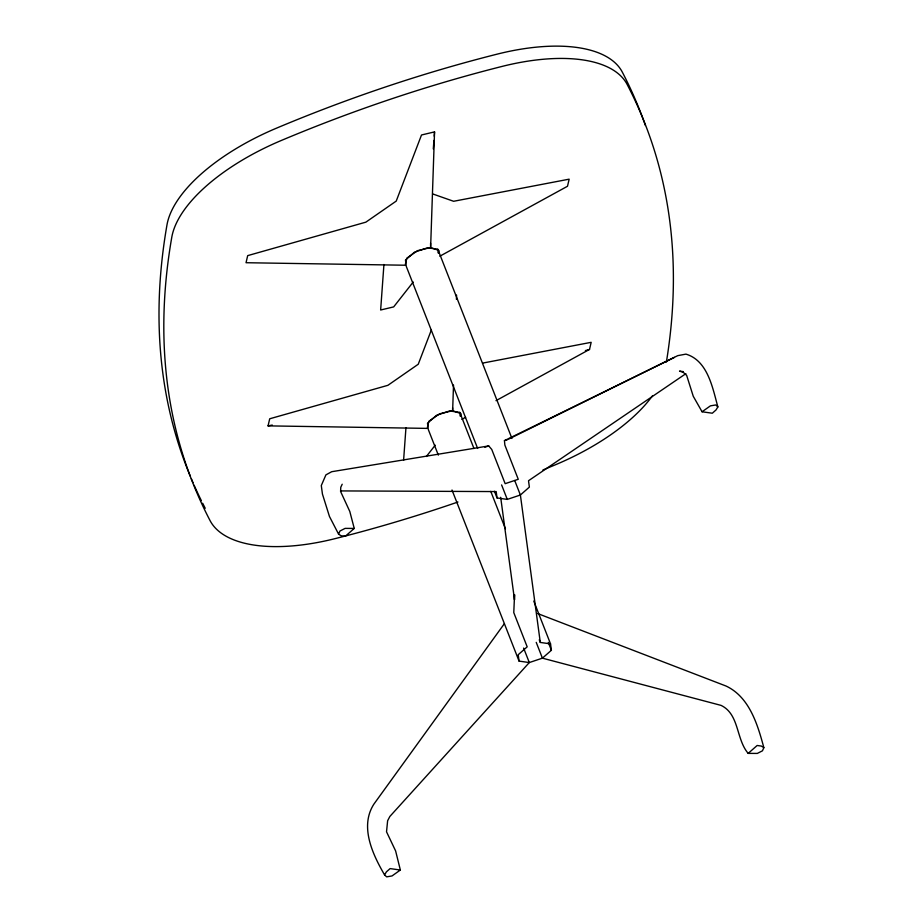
<?xml version="1.0" encoding="UTF-8"?>
<svg xmlns="http://www.w3.org/2000/svg" width="923" height="923" viewBox="0 0 923 923"><rect width="100%" height="100%" fill="white"/><g stroke="black" fill="none" stroke-linecap="round" stroke-linejoin="round"><path stroke-width="1.38" d="M430.579 243.257L430.614 247.56L417.588 250.652L406.812 258.128L405.162 265.224L246.037 262.72L247.687 255.625L365.866 222.155L396.232 201.087L421.511 134.989L434.548 131.885L430.614 247.56L438.956 250.491L438.413 252.856M453.516 385.006L452.639 410.712L460.981 413.642L460.427 416.008M456.424 299.329L456.562 295.048M383.933 264.497L380.645 310.001L393.671 306.898L413.216 282.023M403.593 460.358L405.958 427.661M433.302 148.949L433.925 140.423M434.237 136.154L434.548 131.885M452.616 407.839L452.639 410.712L439.613 413.816L428.837 421.292L427.176 428.387L268.051 425.872L269.712 418.777L387.891 385.318L418.246 364.239L431.399 329.869M495.986 400.663L589.52 349.425L591.17 342.329L482.683 363.097M354.247 528.429L345.26 536.321L341.072 535.732L338.579 534.129L339.976 530.99L345.11 528.383L354.247 528.429L349.794 511.446L340.587 491.474L340.772 487.286L342.202 484.229M537.648 613.541L726.066 686.043C749.453 697.038 757.656 724.613 763.852 747.676L762.444 750.814L757.322 753.422L748.184 753.387C735.908 739.104 739.473 714.252 721.071 705.391L542.412 658.157L529.306 662.552L519.061 661.11L452.005 490.009M400.351 870.031L392.021 875.939L386.656 876.85L384.568 874.889L386.437 871.82L390.117 868.589L400.351 870.031L395.621 850.937L386.529 831.808L387.625 820.743L389.852 816.474L529.306 662.552L523.629 648.084M508.861 438.99L677.77 355.643L685.962 354.12C707.803 360.674 712.591 387.833 717.863 406.916L715.994 409.985L712.314 413.216L702.068 411.773L693.254 396.267L686.666 375.407L683.343 372.396L679.536 371.092L683.378 371.634M504.396 623.636L373.873 804.152C359.462 826.604 372.661 854.41 384.568 874.889M426.357 456.493L435.229 445.174M702.068 411.773L710.41 405.866L715.763 404.955L717.863 406.916M533.759 601.069L550.535 643.885L551.4 650.265L542.412 658.157L536.228 642.362M748.184 753.387L757.16 745.484L761.348 746.072L763.852 747.676M685.893 373.665L528.51 480.733L529.375 487.102L520.387 495.005L507.281 499.401L497.036 497.947L494.416 491.255M439.833 256.202L567.495 186.261L569.156 179.166L453.62 201.283L432.725 193.945M461.858 419.354L465.642 417.277M338.579 534.129L329.465 516.488L322.439 494.07L321.296 485.556L325.911 474.884L331.703 471.711L488.717 445.924L491.751 449.455L505.158 483.675L518.264 479.279L504.858 445.059L504.443 440.64L674.39 357.397M484.852 447.251L488.717 445.924M504.443 440.64L507.569 439.636M585.39 350.59L589.52 349.425M268.051 425.872L272.285 425.065M340.633 490.921L496.182 491.578L497.036 497.947M511.942 438.46L437.802 249.245L427.557 247.802L414.439 252.198L405.462 260.09L406.316 266.47L477.641 448.44M473.972 448.532L459.816 412.408L449.57 410.954L436.464 415.35L427.487 423.253L428.341 429.622L438.333 455.12M539.263 639.812L540.29 642.443L550.535 643.885M514.722 480.525L520.387 495.005L540.29 642.443M501.604 484.921L507.281 499.401M490.759 491.348L505.435 528.821M548.297 642.362L551.4 650.265M500.681 497.312L514.503 599.708L514.561 594.677L513.776 612.618L527.183 646.838L518.195 654.73L519.061 661.11M437.802 249.245L438.31 253.075M459.816 412.408L460.335 416.227M542.943 469.957A713.364 322.75 -21.4 0 0 555.854 464.592A150.968 68.302 -21.4 0 0 652.457 395.817M457.946 502.008A713.364 322.75 -21.4 0 1 335.095 538.628A150.968 68.302 -21.4 0 1 210.052 520.584A1958.202 885.953 -21.4 0 1 171.793 237.188A150.968 68.302 -21.4 0 1 281.353 140.458A713.364 322.75 -21.4 0 1 502.112 66.41A150.968 68.302 -21.4 0 1 627.155 84.466A1958.202 885.953 -21.4 0 1 666.383 362.093M205.229 508.273A1958.202 885.953 -21.4 0 1 202.633 503.208M201.364 500.658A1958.202 885.953 -21.4 0 1 194.13 485.233M192.999 482.637A1958.202 885.953 -21.4 0 1 191.326 478.725M190.23 476.106A1958.202 885.953 -21.4 0 1 166.982 224.877A150.968 68.302 -21.4 0 1 276.531 128.147A713.364 322.75 -21.4 0 1 497.289 54.111A150.968 68.302 -21.4 0 1 622.333 72.156A1958.202 885.953 -21.4 0 1 645.408 125.516"/></g></svg>
